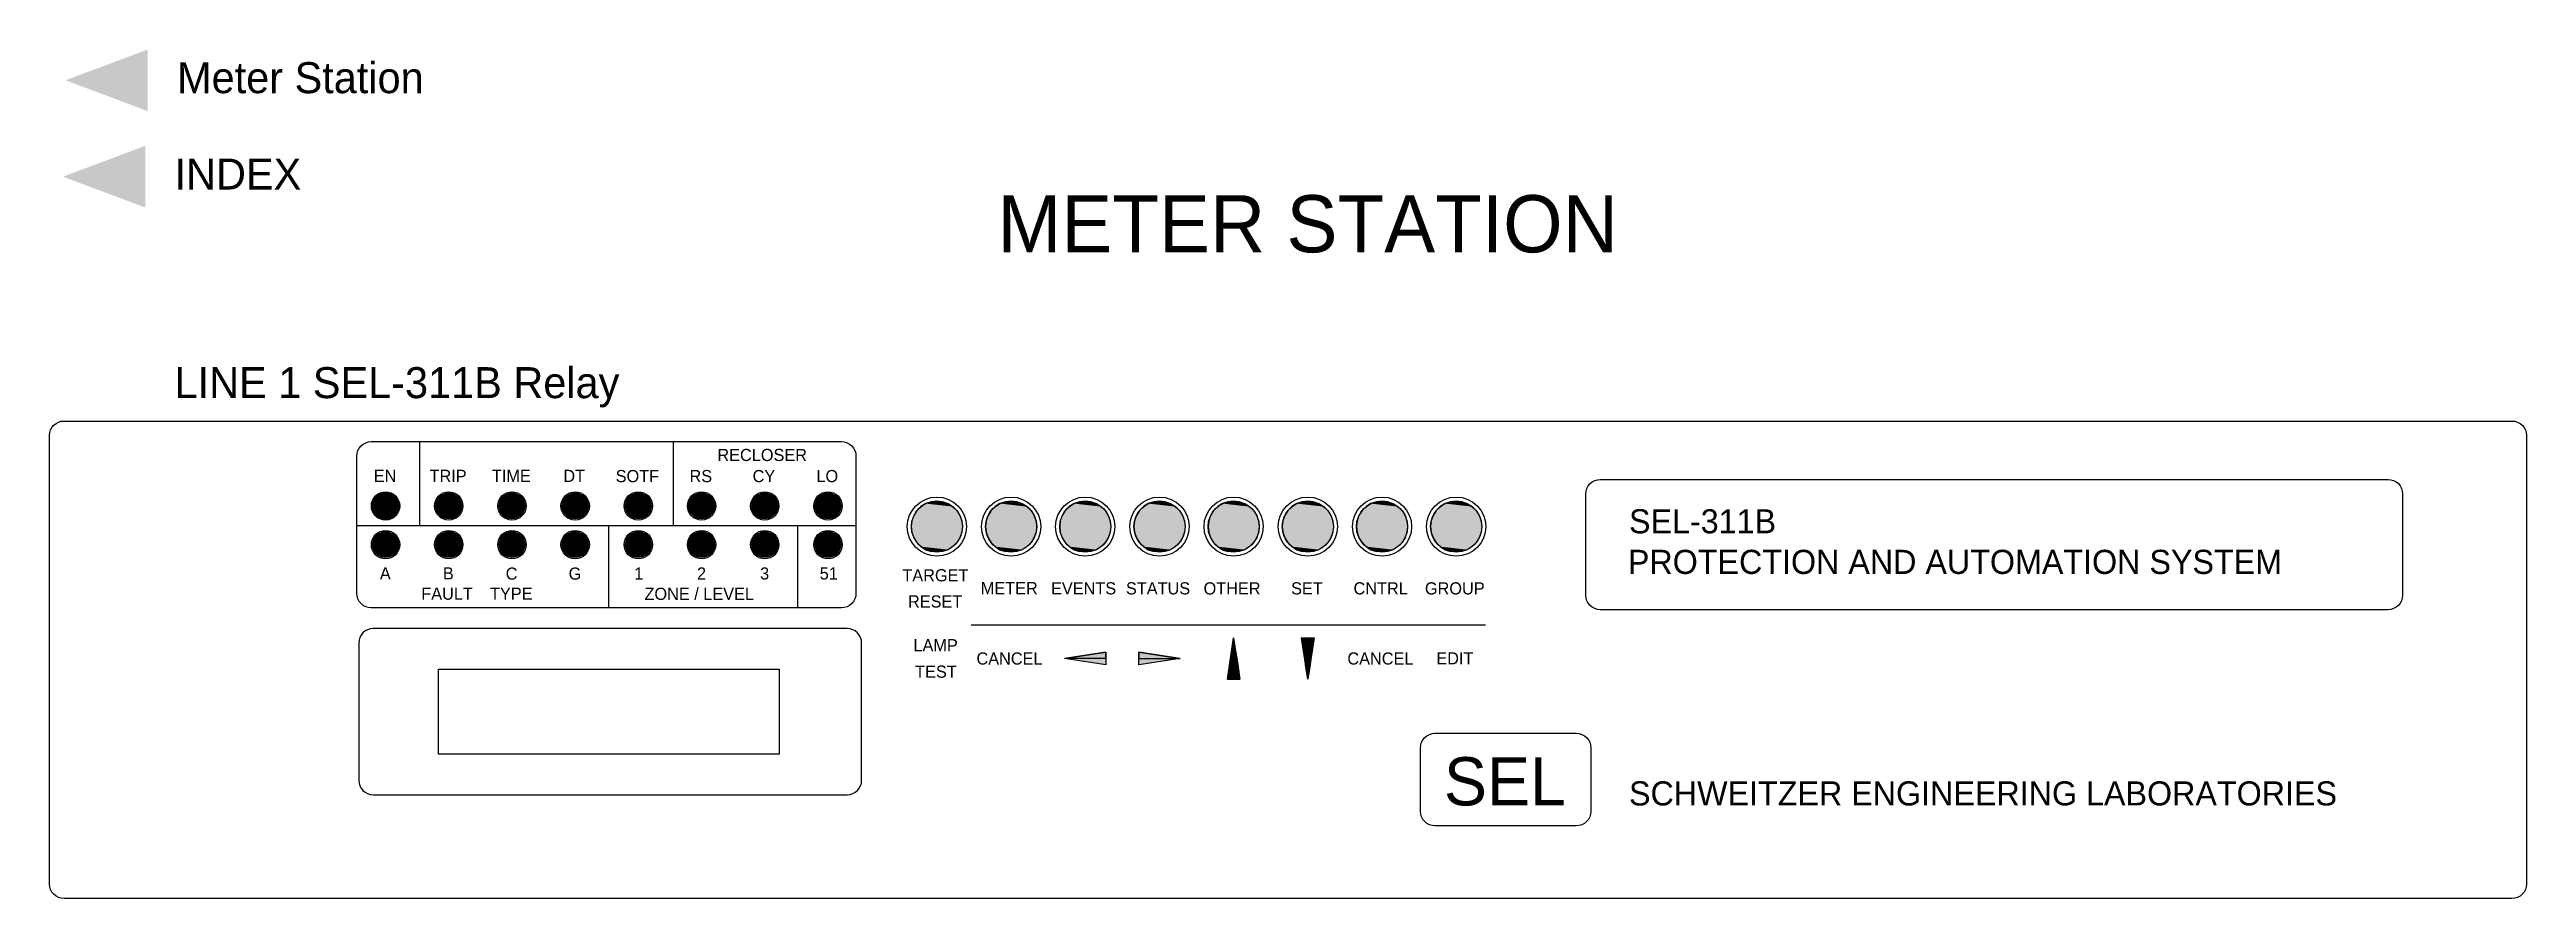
# Model space of a CAD drawing. Extents: x 7.4 to 58.8, y 26.1 to 43.7.
import ezdxf

# ---------------------------------------------------------------- set-up
doc = ezdxf.new("R2010")
doc.units = 0
doc.header["$MEASUREMENT"] = 0
doc.layers.get('0').update_dxf_attribs({"linetype": 'CONTINUOUS'})
doc.layers.add('STATE_1', color=3, linetype='CONTINUOUS')
doc.layers.add('STATE_2', color=1, linetype='CONTINUOUS')

# ---------------------------------------------------------------- blocks, each defined once
blk = doc.blocks.new('ARROW_HEAD_DISPLAY_REF')
at = {"color": 5}
blk.add_solid([(0.125, -0.09375), (-0.125, 0), (0.125, 0.09375)], dxfattribs=at)
at = {"flags": 9}
blk.add_attdef('DISPLAY', (-0.25, -0.25), '', height=0.075, dxfattribs=at)
blk = doc.blocks.new('*U49')
for s, p in [('SEL-311B', (40.187, 33.667)), ('PROTECTION AND AUTOMATION SYSTEM', (40.164, 32.825))]:
    blk.add_text(s, height=0.5).set_placement(p)
blk = doc.blocks.new('*U50')
blk.add_text('SCHWEITZER ENGINEERING LABORATORIES', height=0.5).set_placement((40.187, 28.024))
blk = doc.blocks.new('*U51')
blk.add_text('SEL', height=1).set_placement((36.351, 28.025))
blk = doc.blocks.new('*U52')
blk.add_text('EN', height=0.2524).set_placement((14.17, 34.732))
blk = doc.blocks.new('*U53')
blk.add_text('TRIP', height=0.2524).set_placement((15.326, 34.732))
blk = doc.blocks.new('*U54')
blk.add_text('TIME', height=0.2524).set_placement((16.618, 34.732))
blk = doc.blocks.new('*U55')
blk.add_text('DT', height=0.2524).set_placement((18.099, 34.732))
blk = doc.blocks.new('*U56')
blk.add_text('SOTF', height=0.2524).set_placement((19.184, 34.728))
blk = doc.blocks.new('*U57')
blk.add_text('RS', height=0.2524).set_placement((20.714, 34.728))
blk = doc.blocks.new('*U58')
blk.add_text('CY', height=0.2524).set_placement((22.022, 34.728))
blk = doc.blocks.new('*U59')
blk.add_text('LO', height=0.2524).set_placement((23.344, 34.728))
blk = doc.blocks.new('*U60')
blk.add_text('A', height=0.252).set_placement((14.297, 32.71))
blk = doc.blocks.new('*U61')
blk.add_text('B', height=0.252).set_placement((15.603, 32.71))
blk = doc.blocks.new('*U62')
blk.add_text('C', height=0.252).set_placement((16.905, 32.706))
blk = doc.blocks.new('*U63')
blk.add_text('G', height=0.252).set_placement((18.209, 32.706))
blk = doc.blocks.new('*U64')
blk.add_text('1', height=0.252).set_placement((19.569, 32.709))
blk = doc.blocks.new('*U65')
blk.add_text('2', height=0.252).set_placement((20.87, 32.709))
blk = doc.blocks.new('*U66')
blk.add_text('3', height=0.252).set_placement((22.177, 32.709))
blk = doc.blocks.new('*U67')
blk.add_text('51', height=0.2524).set_placement((23.413, 32.709))
blk = doc.blocks.new('*U68')
blk.add_text('FAULT', height=0.2524).set_placement((15.155, 32.29))
blk = doc.blocks.new('*U69')
blk.add_text('TYPE', height=0.2524).set_placement((16.579, 32.29))
blk = doc.blocks.new('*U70')
blk.add_text('ZONE / LEVEL', height=0.25243).set_placement((19.781, 32.286))
blk = doc.blocks.new('*U71')
blk.add_text('RECLOSER', height=0.2524).set_placement((21.292, 35.166))
blk = doc.blocks.new('*U72')
blk.add_text('TARGET', height=0.2524).set_placement((25.126, 32.671))
blk = doc.blocks.new('*U73')
blk.add_text('RESET', height=0.2524).set_placement((25.243, 32.128))
blk = doc.blocks.new('*U74')
blk.add_text('METER', height=0.2524).set_placement((26.751, 32.404))
blk = doc.blocks.new('*U75')
blk.add_text('LAMP', height=0.2524).set_placement((25.356, 31.221))
blk = doc.blocks.new('*U76')
blk.add_text('TEST', height=0.2524).set_placement((25.39, 30.673))
blk = doc.blocks.new('*U77')
blk.add_text('CANCEL', height=0.2524).set_placement((26.662, 30.945))
blk = doc.blocks.new('*U78')
blk.add_text('EVENTS', height=0.2524).set_placement((28.207, 32.4))
blk = doc.blocks.new('*U79')
blk.add_text('STATUS', height=0.2524).set_placement((29.76, 32.4))
blk = doc.blocks.new('*U80')
blk.add_text('OTHER', height=0.2524).set_placement((31.369, 32.399))
blk = doc.blocks.new('*U81')
blk.add_text('SET', height=0.2524).set_placement((33.183, 32.4))
blk = doc.blocks.new('*U82')
blk.add_text('CNTRL', height=0.2524).set_placement((34.477, 32.4))
blk = doc.blocks.new('*U83')
blk.add_text('CANCEL', height=0.2524).set_placement((34.35, 30.945))
blk = doc.blocks.new('*U84')
blk.add_text('GROUP', height=0.2524).set_placement((35.957, 32.399))
blk = doc.blocks.new('*U85')
blk.add_text('EDIT', height=0.2524).set_placement((36.193, 30.949))
blk = doc.blocks.new('*U86')
at = {"color": 7, "linetype": 'Continuous'}
for p, q in [((31.992, 31.499), (31.947, 31.202)), ((32.038, 31.202), (31.992, 31.499)), ((33.399, 31.499), (33.66, 31.499)), ((33.399, 31.499), (33.445, 31.202)), ((33.66, 31.499), (33.615, 31.202)), ((29.345, 31.202), (28.489, 31.071)), ((29.345, 30.941), (28.489, 31.071)), ((29.345, 31.071), (29.345, 31.202)), ((29.345, 31.071), (29.345, 30.941)), ((30.026, 31.202), (30.026, 31.071)), ((30.883, 31.071), (30.026, 31.202)), ((30.883, 31.071), (30.026, 30.941)), ((30.026, 30.941), (30.026, 31.071)), ((31.907, 30.941), (31.862, 30.643)), ((31.927, 31.071), (31.907, 30.941)), ((31.947, 31.202), (31.927, 31.071)), ((32.038, 31.202), (32.058, 31.071)), ((32.058, 31.071), (32.077, 30.941)), ((32.077, 30.941), (32.123, 30.643)), ((33.445, 31.202), (33.465, 31.071)), ((33.465, 31.071), (33.485, 30.941)), ((33.53, 30.643), (33.485, 30.941)), ((33.575, 30.941), (33.53, 30.643)), ((33.595, 31.071), (33.575, 30.941)), ((33.615, 31.202), (33.595, 31.071)), ((31.862, 30.643), (32.123, 30.643))]:
    blk.add_line(p, q, dxfattribs=at)
for points in [[(31.992, 31.499), (31.947, 31.202), (32.038, 31.202)], [(33.399, 31.499), (33.399, 31.499), (33.66, 31.499)], [(33.399, 31.499), (33.445, 31.202), (33.615, 31.202)], [(29.345, 31.202), (28.489, 31.071), (29.345, 31.071)], [(30.026, 31.202), (30.026, 31.071), (30.883, 31.071)], [(31.907, 30.941), (31.862, 30.643), (32.123, 30.643)], [(31.927, 31.071), (31.907, 30.941), (32.077, 30.941)], [(31.947, 31.202), (31.927, 31.071), (32.058, 31.071)], [(33.445, 31.202), (33.465, 31.071), (33.595, 31.071)], [(33.465, 31.071), (33.485, 30.941), (33.575, 30.941)], [(31.862, 30.643), (31.862, 30.643), (32.123, 30.643)]]:
    blk.add_solid(points, dxfattribs=at)
at = {"color": 7, "linetype": 'Continuous', "extrusion": (0, 0, -1)}
for points in [[(-33.399, 31.499), (-33.66, 31.499), (-33.615, 31.202)], [(-28.489, 31.071), (-29.345, 31.071), (-29.345, 30.941)], [(-30.026, 31.071), (-30.883, 31.071), (-30.026, 30.941)], [(-31.907, 30.941), (-32.077, 30.941), (-32.123, 30.643)], [(-31.927, 31.071), (-32.058, 31.071), (-32.077, 30.941)], [(-31.947, 31.202), (-32.038, 31.202), (-32.058, 31.071)], [(-33.445, 31.202), (-33.615, 31.202), (-33.595, 31.071)], [(-33.465, 31.071), (-33.595, 31.071), (-33.575, 30.941)], [(-33.485, 30.941), (-33.575, 30.941), (-33.53, 30.643)]]:
    blk.add_solid(points, dxfattribs=at)
blk = doc.blocks.new('*U87')
at = {"color": 7, "linetype": 'Continuous'}
for p, q in [((25.325, 33.924), (25.311, 33.806)), ((25.364, 34.036), (25.325, 33.924)), ((25.427, 34.137), (25.364, 34.036)), ((25.511, 34.221), (25.427, 34.137)), ((25.612, 34.284), (25.511, 34.221)), ((25.724, 34.323), (25.612, 34.284)), ((25.842, 34.337), (25.724, 34.323)), ((25.96, 34.323), (25.842, 34.337)), ((25.96, 34.323), (26.072, 34.284)), ((26.072, 34.284), (26.172, 34.221)), ((26.172, 34.221), (26.256, 34.137)), ((26.256, 34.137), (26.32, 34.036)), ((26.32, 34.036), (26.359, 33.924)), ((26.359, 33.924), (26.372, 33.806)), ((26.862, 33.924), (26.849, 33.806)), ((26.901, 34.036), (26.862, 33.924)), ((26.965, 34.137), (26.901, 34.036)), ((27.049, 34.221), (26.965, 34.137)), ((27.149, 34.284), (27.049, 34.221)), ((27.261, 34.323), (27.149, 34.284)), ((27.379, 34.337), (27.261, 34.323)), ((27.497, 34.323), (27.379, 34.337)), ((27.497, 34.323), (27.609, 34.284)), ((27.609, 34.284), (27.71, 34.221)), ((27.71, 34.221), (27.794, 34.137)), ((27.794, 34.137), (27.857, 34.036)), ((27.857, 34.036), (27.896, 33.924)), ((27.896, 33.924), (27.91, 33.806)), ((28.4, 33.924), (28.387, 33.806)), ((28.439, 34.036), (28.4, 33.924)), ((28.502, 34.137), (28.439, 34.036)), ((28.586, 34.221), (28.502, 34.137)), ((28.687, 34.284), (28.586, 34.221)), ((28.799, 34.323), (28.687, 34.284)), ((28.917, 34.337), (28.799, 34.323)), ((29.035, 34.323), (28.917, 34.337)), ((29.035, 34.323), (29.147, 34.284)), ((29.147, 34.284), (29.248, 34.221)), ((29.248, 34.221), (29.332, 34.137)), ((29.332, 34.137), (29.395, 34.036)), ((29.395, 34.036), (29.434, 33.924)), ((29.434, 33.924), (29.447, 33.806)), ((29.938, 33.924), (29.924, 33.806)), ((29.977, 34.036), (29.938, 33.924)), ((30.04, 34.137), (29.977, 34.036)), ((30.124, 34.221), (30.04, 34.137)), ((30.224, 34.284), (30.124, 34.221)), ((30.337, 34.323), (30.224, 34.284)), ((30.455, 34.337), (30.337, 34.323)), ((30.573, 34.323), (30.455, 34.337)), ((30.573, 34.323), (30.685, 34.284)), ((30.685, 34.284), (30.785, 34.221)), ((30.785, 34.221), (30.869, 34.137)), ((30.869, 34.137), (30.932, 34.036)), ((30.932, 34.036), (30.972, 33.924)), ((30.972, 33.924), (30.985, 33.806)), ((31.475, 33.924), (31.462, 33.806)), ((31.514, 34.036), (31.475, 33.924)), ((31.578, 34.137), (31.514, 34.036)), ((31.662, 34.221), (31.578, 34.137)), ((31.762, 34.284), (31.662, 34.221)), ((31.874, 34.323), (31.762, 34.284)), ((31.992, 34.337), (31.874, 34.323)), ((32.11, 34.323), (31.992, 34.337)), ((32.11, 34.323), (32.222, 34.284)), ((32.222, 34.284), (32.323, 34.221)), ((32.323, 34.221), (32.407, 34.137)), ((32.407, 34.137), (32.47, 34.036)), ((32.47, 34.036), (32.509, 33.924)), ((32.509, 33.924), (32.523, 33.806)), ((33.013, 33.924), (32.999, 33.806)), ((33.052, 34.036), (33.013, 33.924)), ((33.115, 34.137), (33.052, 34.036)), ((33.199, 34.221), (33.115, 34.137)), ((33.3, 34.284), (33.199, 34.221)), ((33.412, 34.323), (33.3, 34.284)), ((33.53, 34.337), (33.412, 34.323)), ((33.648, 34.323), (33.53, 34.337)), ((33.648, 34.323), (33.76, 34.284)), ((33.76, 34.284), (33.861, 34.221)), ((33.861, 34.221), (33.945, 34.137)), ((33.945, 34.137), (34.008, 34.036)), ((34.008, 34.036), (34.047, 33.924)), ((34.047, 33.924), (34.06, 33.806)), ((34.55, 33.924), (34.537, 33.806)), ((34.59, 34.036), (34.55, 33.924)), ((34.653, 34.137), (34.59, 34.036)), ((34.737, 34.221), (34.653, 34.137)), ((34.837, 34.284), (34.737, 34.221)), ((34.95, 34.323), (34.837, 34.284)), ((35.068, 34.337), (34.95, 34.323)), ((35.186, 34.323), (35.068, 34.337)), ((35.186, 34.323), (35.298, 34.284)), ((35.298, 34.284), (35.398, 34.221)), ((35.398, 34.221), (35.482, 34.137)), ((35.482, 34.137), (35.545, 34.036)), ((35.545, 34.036), (35.585, 33.924)), ((35.585, 33.924), (35.598, 33.806)), ((36.088, 33.924), (36.075, 33.806)), ((36.127, 34.036), (36.088, 33.924)), ((36.19, 34.137), (36.127, 34.036)), ((36.274, 34.221), (36.19, 34.137)), ((36.375, 34.284), (36.274, 34.221)), ((36.487, 34.323), (36.375, 34.284)), ((36.605, 34.337), (36.487, 34.323)), ((36.723, 34.323), (36.605, 34.337)), ((36.723, 34.323), (36.835, 34.284)), ((36.835, 34.284), (36.936, 34.221)), ((36.936, 34.221), (37.02, 34.137)), ((37.02, 34.137), (37.083, 34.036)), ((37.083, 34.036), (37.122, 33.924)), ((37.122, 33.924), (37.136, 33.806)), ((25.311, 33.806), (25.325, 33.688)), ((25.325, 33.688), (25.364, 33.576)), ((25.364, 33.576), (25.427, 33.475)), ((25.427, 33.475), (25.511, 33.391)), ((25.511, 33.391), (25.612, 33.328)), ((26.172, 33.391), (26.072, 33.328)), ((26.256, 33.475), (26.172, 33.391)), ((26.32, 33.576), (26.256, 33.475)), ((26.359, 33.688), (26.32, 33.576)), ((26.372, 33.806), (26.359, 33.688)), ((26.849, 33.806), (26.862, 33.688)), ((26.862, 33.688), (26.901, 33.576)), ((26.901, 33.576), (26.965, 33.475)), ((26.965, 33.475), (27.049, 33.391)), ((27.049, 33.391), (27.149, 33.328)), ((27.71, 33.391), (27.609, 33.328)), ((27.794, 33.475), (27.71, 33.391)), ((27.857, 33.576), (27.794, 33.475)), ((27.896, 33.688), (27.857, 33.576)), ((27.91, 33.806), (27.896, 33.688)), ((28.387, 33.806), (28.4, 33.688)), ((28.4, 33.688), (28.439, 33.576)), ((28.439, 33.576), (28.502, 33.475)), ((28.502, 33.475), (28.586, 33.391)), ((28.586, 33.391), (28.687, 33.328)), ((29.248, 33.391), (29.147, 33.328)), ((29.332, 33.475), (29.248, 33.391)), ((29.395, 33.576), (29.332, 33.475)), ((29.434, 33.688), (29.395, 33.576)), ((29.447, 33.806), (29.434, 33.688)), ((29.924, 33.806), (29.938, 33.688)), ((29.938, 33.688), (29.977, 33.576)), ((29.977, 33.576), (30.04, 33.475)), ((30.04, 33.475), (30.124, 33.391)), ((30.124, 33.391), (30.224, 33.328)), ((30.785, 33.391), (30.685, 33.328)), ((30.869, 33.475), (30.785, 33.391)), ((30.932, 33.576), (30.869, 33.475)), ((30.972, 33.688), (30.932, 33.576)), ((30.985, 33.806), (30.972, 33.688)), ((31.462, 33.806), (31.475, 33.688)), ((31.475, 33.688), (31.514, 33.576)), ((31.514, 33.576), (31.578, 33.475)), ((31.578, 33.475), (31.662, 33.391)), ((31.662, 33.391), (31.762, 33.328)), ((32.323, 33.391), (32.222, 33.328)), ((32.407, 33.475), (32.323, 33.391)), ((32.47, 33.576), (32.407, 33.475)), ((32.509, 33.688), (32.47, 33.576)), ((32.523, 33.806), (32.509, 33.688)), ((32.999, 33.806), (33.013, 33.688)), ((33.013, 33.688), (33.052, 33.576)), ((33.052, 33.576), (33.115, 33.475)), ((33.115, 33.475), (33.199, 33.391)), ((33.199, 33.391), (33.3, 33.328)), ((33.861, 33.391), (33.76, 33.328)), ((33.945, 33.475), (33.861, 33.391)), ((34.008, 33.576), (33.945, 33.475)), ((34.047, 33.688), (34.008, 33.576)), ((34.06, 33.806), (34.047, 33.688)), ((34.537, 33.806), (34.55, 33.688)), ((34.55, 33.688), (34.59, 33.576)), ((34.59, 33.576), (34.653, 33.475)), ((34.653, 33.475), (34.737, 33.391)), ((34.737, 33.391), (34.837, 33.328)), ((35.398, 33.391), (35.298, 33.328)), ((35.482, 33.475), (35.398, 33.391)), ((35.545, 33.576), (35.482, 33.475)), ((35.585, 33.688), (35.545, 33.576)), ((35.598, 33.806), (35.585, 33.688)), ((36.075, 33.806), (36.088, 33.688)), ((36.088, 33.688), (36.127, 33.576)), ((36.127, 33.576), (36.19, 33.475)), ((36.19, 33.475), (36.274, 33.391)), ((36.274, 33.391), (36.375, 33.328)), ((36.936, 33.391), (36.835, 33.328)), ((37.02, 33.475), (36.936, 33.391)), ((37.083, 33.576), (37.02, 33.475)), ((37.122, 33.688), (37.083, 33.576)), ((37.136, 33.806), (37.122, 33.688)), ((25.612, 33.328), (25.724, 33.289)), ((25.842, 33.276), (25.724, 33.289)), ((25.96, 33.289), (25.842, 33.276)), ((26.072, 33.328), (25.96, 33.289)), ((27.149, 33.328), (27.261, 33.289)), ((27.379, 33.276), (27.261, 33.289)), ((27.497, 33.289), (27.379, 33.276)), ((27.609, 33.328), (27.497, 33.289)), ((28.687, 33.328), (28.799, 33.289)), ((28.917, 33.276), (28.799, 33.289)), ((29.035, 33.289), (28.917, 33.276)), ((29.147, 33.328), (29.035, 33.289)), ((30.224, 33.328), (30.337, 33.289)), ((30.455, 33.276), (30.337, 33.289)), ((30.573, 33.289), (30.455, 33.276)), ((30.685, 33.328), (30.573, 33.289)), ((31.762, 33.328), (31.874, 33.289)), ((31.992, 33.276), (31.874, 33.289)), ((32.11, 33.289), (31.992, 33.276)), ((32.222, 33.328), (32.11, 33.289)), ((33.3, 33.328), (33.412, 33.289)), ((33.53, 33.276), (33.412, 33.289)), ((33.648, 33.289), (33.53, 33.276)), ((33.76, 33.328), (33.648, 33.289)), ((34.837, 33.328), (34.95, 33.289)), ((35.068, 33.276), (34.95, 33.289)), ((35.186, 33.289), (35.068, 33.276)), ((35.298, 33.328), (35.186, 33.289)), ((36.375, 33.328), (36.487, 33.289)), ((36.605, 33.276), (36.487, 33.289)), ((36.723, 33.289), (36.605, 33.276)), ((36.835, 33.328), (36.723, 33.289))]:
    blk.add_line(p, q, dxfattribs=at)
for points in [[(25.325, 33.924), (25.311, 33.806), (26.372, 33.806)], [(25.364, 34.036), (25.325, 33.924), (26.359, 33.924)], [(25.427, 34.137), (25.364, 34.036), (26.32, 34.036)], [(25.511, 34.221), (25.427, 34.137), (26.256, 34.137)], [(25.612, 34.284), (25.511, 34.221), (26.172, 34.221)], [(25.724, 34.323), (25.612, 34.284), (26.072, 34.284)], [(25.842, 34.337), (25.724, 34.323), (25.96, 34.323)], [(26.862, 33.924), (26.849, 33.806), (27.91, 33.806)], [(26.901, 34.036), (26.862, 33.924), (27.896, 33.924)], [(26.965, 34.137), (26.901, 34.036), (27.857, 34.036)], [(27.049, 34.221), (26.965, 34.137), (27.794, 34.137)], [(27.149, 34.284), (27.049, 34.221), (27.71, 34.221)], [(27.261, 34.323), (27.149, 34.284), (27.609, 34.284)], [(27.379, 34.337), (27.261, 34.323), (27.497, 34.323)], [(28.4, 33.924), (28.387, 33.806), (29.447, 33.806)], [(28.439, 34.036), (28.4, 33.924), (29.434, 33.924)], [(28.502, 34.137), (28.439, 34.036), (29.395, 34.036)], [(28.586, 34.221), (28.502, 34.137), (29.332, 34.137)], [(28.687, 34.284), (28.586, 34.221), (29.248, 34.221)], [(28.799, 34.323), (28.687, 34.284), (29.147, 34.284)], [(28.917, 34.337), (28.799, 34.323), (29.035, 34.323)], [(29.938, 33.924), (29.924, 33.806), (30.985, 33.806)], [(29.977, 34.036), (29.938, 33.924), (30.972, 33.924)], [(30.04, 34.137), (29.977, 34.036), (30.932, 34.036)], [(30.124, 34.221), (30.04, 34.137), (30.869, 34.137)], [(30.224, 34.284), (30.124, 34.221), (30.785, 34.221)], [(30.337, 34.323), (30.224, 34.284), (30.685, 34.284)], [(30.455, 34.337), (30.337, 34.323), (30.573, 34.323)], [(31.475, 33.924), (31.462, 33.806), (32.523, 33.806)], [(31.514, 34.036), (31.475, 33.924), (32.509, 33.924)], [(31.578, 34.137), (31.514, 34.036), (32.47, 34.036)], [(31.662, 34.221), (31.578, 34.137), (32.407, 34.137)], [(31.762, 34.284), (31.662, 34.221), (32.323, 34.221)], [(31.874, 34.323), (31.762, 34.284), (32.222, 34.284)], [(31.992, 34.337), (31.874, 34.323), (32.11, 34.323)], [(33.013, 33.924), (32.999, 33.806), (34.06, 33.806)], [(33.052, 34.036), (33.013, 33.924), (34.047, 33.924)], [(33.115, 34.137), (33.052, 34.036), (34.008, 34.036)], [(33.199, 34.221), (33.115, 34.137), (33.945, 34.137)], [(33.3, 34.284), (33.199, 34.221), (33.861, 34.221)], [(33.412, 34.323), (33.3, 34.284), (33.76, 34.284)], [(33.53, 34.337), (33.412, 34.323), (33.648, 34.323)], [(34.55, 33.924), (34.537, 33.806), (35.598, 33.806)], [(34.59, 34.036), (34.55, 33.924), (35.585, 33.924)], [(34.653, 34.137), (34.59, 34.036), (35.545, 34.036)], [(34.737, 34.221), (34.653, 34.137), (35.482, 34.137)], [(34.837, 34.284), (34.737, 34.221), (35.398, 34.221)], [(34.95, 34.323), (34.837, 34.284), (35.298, 34.284)], [(35.068, 34.337), (34.95, 34.323), (35.186, 34.323)], [(36.088, 33.924), (36.075, 33.806), (37.136, 33.806)], [(36.127, 34.036), (36.088, 33.924), (37.122, 33.924)], [(36.19, 34.137), (36.127, 34.036), (37.083, 34.036)], [(36.274, 34.221), (36.19, 34.137), (37.02, 34.137)], [(36.375, 34.284), (36.274, 34.221), (36.936, 34.221)], [(36.487, 34.323), (36.375, 34.284), (36.835, 34.284)], [(36.605, 34.337), (36.487, 34.323), (36.723, 34.323)], [(25.311, 33.806), (25.325, 33.688), (26.359, 33.688)], [(25.325, 33.688), (25.364, 33.576), (26.32, 33.576)], [(25.364, 33.576), (25.427, 33.475), (26.256, 33.475)], [(25.427, 33.475), (25.511, 33.391), (26.172, 33.391)], [(25.511, 33.391), (25.612, 33.328), (26.072, 33.328)], [(26.849, 33.806), (26.862, 33.688), (27.896, 33.688)], [(26.862, 33.688), (26.901, 33.576), (27.857, 33.576)], [(26.901, 33.576), (26.965, 33.475), (27.794, 33.475)], [(26.965, 33.475), (27.049, 33.391), (27.71, 33.391)], [(27.049, 33.391), (27.149, 33.328), (27.609, 33.328)], [(28.387, 33.806), (28.4, 33.688), (29.434, 33.688)], [(28.4, 33.688), (28.439, 33.576), (29.395, 33.576)], [(28.439, 33.576), (28.502, 33.475), (29.332, 33.475)], [(28.502, 33.475), (28.586, 33.391), (29.248, 33.391)], [(28.586, 33.391), (28.687, 33.328), (29.147, 33.328)], [(29.924, 33.806), (29.938, 33.688), (30.972, 33.688)], [(29.938, 33.688), (29.977, 33.576), (30.932, 33.576)], [(29.977, 33.576), (30.04, 33.475), (30.869, 33.475)], [(30.04, 33.475), (30.124, 33.391), (30.785, 33.391)], [(30.124, 33.391), (30.224, 33.328), (30.685, 33.328)], [(31.462, 33.806), (31.475, 33.688), (32.509, 33.688)], [(31.475, 33.688), (31.514, 33.576), (32.47, 33.576)], [(31.514, 33.576), (31.578, 33.475), (32.407, 33.475)], [(31.578, 33.475), (31.662, 33.391), (32.323, 33.391)], [(31.662, 33.391), (31.762, 33.328), (32.222, 33.328)], [(32.999, 33.806), (33.013, 33.688), (34.047, 33.688)], [(33.013, 33.688), (33.052, 33.576), (34.008, 33.576)], [(33.052, 33.576), (33.115, 33.475), (33.945, 33.475)], [(33.115, 33.475), (33.199, 33.391), (33.861, 33.391)], [(33.199, 33.391), (33.3, 33.328), (33.76, 33.328)], [(34.537, 33.806), (34.55, 33.688), (35.585, 33.688)], [(34.55, 33.688), (34.59, 33.576), (35.545, 33.576)], [(34.59, 33.576), (34.653, 33.475), (35.482, 33.475)], [(34.653, 33.475), (34.737, 33.391), (35.398, 33.391)], [(34.737, 33.391), (34.837, 33.328), (35.298, 33.328)], [(36.075, 33.806), (36.088, 33.688), (37.122, 33.688)], [(36.088, 33.688), (36.127, 33.576), (37.083, 33.576)], [(36.127, 33.576), (36.19, 33.475), (37.02, 33.475)], [(36.19, 33.475), (36.274, 33.391), (36.936, 33.391)], [(36.274, 33.391), (36.375, 33.328), (36.835, 33.328)], [(25.612, 33.328), (25.724, 33.289), (25.96, 33.289)], [(27.149, 33.328), (27.261, 33.289), (27.497, 33.289)], [(28.687, 33.328), (28.799, 33.289), (29.035, 33.289)], [(30.224, 33.328), (30.337, 33.289), (30.573, 33.289)], [(31.762, 33.328), (31.874, 33.289), (32.11, 33.289)], [(33.3, 33.328), (33.412, 33.289), (33.648, 33.289)], [(34.837, 33.328), (34.95, 33.289), (35.186, 33.289)], [(36.375, 33.328), (36.487, 33.289), (36.723, 33.289)]]:
    blk.add_solid(points, dxfattribs=at)
at = {"color": 7, "linetype": 'Continuous', "extrusion": (0, 0, -1)}
for points in [[(-25.325, 33.924), (-26.359, 33.924), (-26.372, 33.806)], [(-25.364, 34.036), (-26.32, 34.036), (-26.359, 33.924)], [(-25.427, 34.137), (-26.256, 34.137), (-26.32, 34.036)], [(-25.511, 34.221), (-26.172, 34.221), (-26.256, 34.137)], [(-25.612, 34.284), (-26.072, 34.284), (-26.172, 34.221)], [(-25.724, 34.323), (-25.96, 34.323), (-26.072, 34.284)], [(-26.862, 33.924), (-27.896, 33.924), (-27.91, 33.806)], [(-26.901, 34.036), (-27.857, 34.036), (-27.896, 33.924)], [(-26.965, 34.137), (-27.794, 34.137), (-27.857, 34.036)], [(-27.049, 34.221), (-27.71, 34.221), (-27.794, 34.137)], [(-27.149, 34.284), (-27.609, 34.284), (-27.71, 34.221)], [(-27.261, 34.323), (-27.497, 34.323), (-27.609, 34.284)], [(-28.4, 33.924), (-29.434, 33.924), (-29.447, 33.806)], [(-28.439, 34.036), (-29.395, 34.036), (-29.434, 33.924)], [(-28.502, 34.137), (-29.332, 34.137), (-29.395, 34.036)], [(-28.586, 34.221), (-29.248, 34.221), (-29.332, 34.137)], [(-28.687, 34.284), (-29.147, 34.284), (-29.248, 34.221)], [(-28.799, 34.323), (-29.035, 34.323), (-29.147, 34.284)], [(-29.938, 33.924), (-30.972, 33.924), (-30.985, 33.806)], [(-29.977, 34.036), (-30.932, 34.036), (-30.972, 33.924)], [(-30.04, 34.137), (-30.869, 34.137), (-30.932, 34.036)], [(-30.124, 34.221), (-30.785, 34.221), (-30.869, 34.137)], [(-30.224, 34.284), (-30.685, 34.284), (-30.785, 34.221)], [(-30.337, 34.323), (-30.573, 34.323), (-30.685, 34.284)], [(-31.475, 33.924), (-32.509, 33.924), (-32.523, 33.806)], [(-31.514, 34.036), (-32.47, 34.036), (-32.509, 33.924)], [(-31.578, 34.137), (-32.407, 34.137), (-32.47, 34.036)], [(-31.662, 34.221), (-32.323, 34.221), (-32.407, 34.137)], [(-31.762, 34.284), (-32.222, 34.284), (-32.323, 34.221)], [(-31.874, 34.323), (-32.11, 34.323), (-32.222, 34.284)], [(-33.013, 33.924), (-34.047, 33.924), (-34.06, 33.806)], [(-33.052, 34.036), (-34.008, 34.036), (-34.047, 33.924)], [(-33.115, 34.137), (-33.945, 34.137), (-34.008, 34.036)], [(-33.199, 34.221), (-33.861, 34.221), (-33.945, 34.137)], [(-33.3, 34.284), (-33.76, 34.284), (-33.861, 34.221)], [(-33.412, 34.323), (-33.648, 34.323), (-33.76, 34.284)], [(-34.55, 33.924), (-35.585, 33.924), (-35.598, 33.806)], [(-34.59, 34.036), (-35.545, 34.036), (-35.585, 33.924)], [(-34.653, 34.137), (-35.482, 34.137), (-35.545, 34.036)], [(-34.737, 34.221), (-35.398, 34.221), (-35.482, 34.137)], [(-34.837, 34.284), (-35.298, 34.284), (-35.398, 34.221)], [(-34.95, 34.323), (-35.186, 34.323), (-35.298, 34.284)], [(-36.088, 33.924), (-37.122, 33.924), (-37.136, 33.806)], [(-36.127, 34.036), (-37.083, 34.036), (-37.122, 33.924)], [(-36.19, 34.137), (-37.02, 34.137), (-37.083, 34.036)], [(-36.274, 34.221), (-36.936, 34.221), (-37.02, 34.137)], [(-36.375, 34.284), (-36.835, 34.284), (-36.936, 34.221)], [(-36.487, 34.323), (-36.723, 34.323), (-36.835, 34.284)], [(-25.311, 33.806), (-26.372, 33.806), (-26.359, 33.688)], [(-25.325, 33.688), (-26.359, 33.688), (-26.32, 33.576)], [(-25.364, 33.576), (-26.32, 33.576), (-26.256, 33.475)], [(-25.427, 33.475), (-26.256, 33.475), (-26.172, 33.391)], [(-25.511, 33.391), (-26.172, 33.391), (-26.072, 33.328)], [(-26.849, 33.806), (-27.91, 33.806), (-27.896, 33.688)], [(-26.862, 33.688), (-27.896, 33.688), (-27.857, 33.576)], [(-26.901, 33.576), (-27.857, 33.576), (-27.794, 33.475)], [(-26.965, 33.475), (-27.794, 33.475), (-27.71, 33.391)], [(-27.049, 33.391), (-27.71, 33.391), (-27.609, 33.328)], [(-28.387, 33.806), (-29.447, 33.806), (-29.434, 33.688)], [(-28.4, 33.688), (-29.434, 33.688), (-29.395, 33.576)], [(-28.439, 33.576), (-29.395, 33.576), (-29.332, 33.475)], [(-28.502, 33.475), (-29.332, 33.475), (-29.248, 33.391)], [(-28.586, 33.391), (-29.248, 33.391), (-29.147, 33.328)], [(-29.924, 33.806), (-30.985, 33.806), (-30.972, 33.688)], [(-29.938, 33.688), (-30.972, 33.688), (-30.932, 33.576)], [(-29.977, 33.576), (-30.932, 33.576), (-30.869, 33.475)], [(-30.04, 33.475), (-30.869, 33.475), (-30.785, 33.391)], [(-30.124, 33.391), (-30.785, 33.391), (-30.685, 33.328)], [(-31.462, 33.806), (-32.523, 33.806), (-32.509, 33.688)], [(-31.475, 33.688), (-32.509, 33.688), (-32.47, 33.576)], [(-31.514, 33.576), (-32.47, 33.576), (-32.407, 33.475)], [(-31.578, 33.475), (-32.407, 33.475), (-32.323, 33.391)], [(-31.662, 33.391), (-32.323, 33.391), (-32.222, 33.328)], [(-32.999, 33.806), (-34.06, 33.806), (-34.047, 33.688)], [(-33.013, 33.688), (-34.047, 33.688), (-34.008, 33.576)], [(-33.052, 33.576), (-34.008, 33.576), (-33.945, 33.475)], [(-33.115, 33.475), (-33.945, 33.475), (-33.861, 33.391)], [(-33.199, 33.391), (-33.861, 33.391), (-33.76, 33.328)], [(-34.537, 33.806), (-35.598, 33.806), (-35.585, 33.688)], [(-34.55, 33.688), (-35.585, 33.688), (-35.545, 33.576)], [(-34.59, 33.576), (-35.545, 33.576), (-35.482, 33.475)], [(-34.653, 33.475), (-35.482, 33.475), (-35.398, 33.391)], [(-34.737, 33.391), (-35.398, 33.391), (-35.298, 33.328)], [(-36.075, 33.806), (-37.136, 33.806), (-37.122, 33.688)], [(-36.088, 33.688), (-37.122, 33.688), (-37.083, 33.576)], [(-36.127, 33.576), (-37.083, 33.576), (-37.02, 33.475)], [(-36.19, 33.475), (-37.02, 33.475), (-36.936, 33.391)], [(-36.274, 33.391), (-36.936, 33.391), (-36.835, 33.328)], [(-25.612, 33.328), (-26.072, 33.328), (-25.96, 33.289)], [(-25.724, 33.289), (-25.96, 33.289), (-25.842, 33.276)], [(-27.149, 33.328), (-27.609, 33.328), (-27.497, 33.289)], [(-27.261, 33.289), (-27.497, 33.289), (-27.379, 33.276)], [(-28.687, 33.328), (-29.147, 33.328), (-29.035, 33.289)], [(-28.799, 33.289), (-29.035, 33.289), (-28.917, 33.276)], [(-30.224, 33.328), (-30.685, 33.328), (-30.573, 33.289)], [(-30.337, 33.289), (-30.573, 33.289), (-30.455, 33.276)], [(-31.762, 33.328), (-32.222, 33.328), (-32.11, 33.289)], [(-31.874, 33.289), (-32.11, 33.289), (-31.992, 33.276)], [(-33.3, 33.328), (-33.76, 33.328), (-33.648, 33.289)], [(-33.412, 33.289), (-33.648, 33.289), (-33.53, 33.276)], [(-34.837, 33.328), (-35.298, 33.328), (-35.186, 33.289)], [(-34.95, 33.289), (-35.186, 33.289), (-35.068, 33.276)], [(-36.375, 33.328), (-36.835, 33.328), (-36.723, 33.289)], [(-36.487, 33.289), (-36.723, 33.289), (-36.605, 33.276)]]:
    blk.add_solid(points, dxfattribs=at)
blk = doc.blocks.new('*U6')
at = {"layer": 'STATE_2', "color": 3, "linetype": 'Continuous'}
for p, q in [((0.014, 0.28), (0.001, 0.203)), ((0.001, 0.203), (0.014, 0.125)), ((0.049, 0.349), (0.014, 0.28)), ((0.014, 0.125), (0.049, 0.056)), ((0.105, 0.405), (0.049, 0.349)), ((0.049, 0.056), (0.105, 0)), ((0.174, 0.44), (0.105, 0.405)), ((0.105, 0), (0.174, -0.035)), ((0.251, 0.453), (0.174, 0.44)), ((0.329, 0.44), (0.251, 0.453)), ((0.329, 0.44), (0.398, 0.405)), ((0.398, 0), (0.329, -0.035)), ((0.398, 0.405), (0.454, 0.349)), ((0.454, 0.056), (0.398, 0)), ((0.454, 0.349), (0.489, 0.28)), ((0.489, 0.125), (0.454, 0.056)), ((0.489, 0.28), (0.501, 0.203)), ((0.501, 0.203), (0.489, 0.125)), ((0.251, -0.047), (0.174, -0.035)), ((0.329, -0.035), (0.251, -0.047))]:
    blk.add_line(p, q, dxfattribs=at)
for points in [[(0.014, 0.28), (0.001, 0.203), (0.501, 0.203)], [(0.001, 0.203), (0.014, 0.125), (0.489, 0.125)], [(0.049, 0.349), (0.014, 0.28), (0.489, 0.28)], [(0.014, 0.125), (0.049, 0.056), (0.454, 0.056)], [(0.105, 0.405), (0.049, 0.349), (0.454, 0.349)], [(0.049, 0.056), (0.105, 0), (0.398, 0)], [(0.174, 0.44), (0.105, 0.405), (0.398, 0.405)], [(0.105, 0), (0.174, -0.035), (0.329, -0.035)], [(0.251, 0.453), (0.174, 0.44), (0.329, 0.44)]]:
    blk.add_solid(points, dxfattribs=at)
at = {"layer": 'STATE_2', "color": 3, "linetype": 'Continuous', "extrusion": (0, 0, -1)}
for points in [[(-0.001, 0.203), (-0.501, 0.203), (-0.489, 0.125)], [(-0.014, 0.28), (-0.489, 0.28), (-0.501, 0.203)], [(-0.014, 0.125), (-0.489, 0.125), (-0.454, 0.056)], [(-0.049, 0.349), (-0.454, 0.349), (-0.489, 0.28)], [(-0.049, 0.056), (-0.454, 0.056), (-0.398, 0)], [(-0.105, 0.405), (-0.398, 0.405), (-0.454, 0.349)], [(-0.105, 0), (-0.398, 0), (-0.329, -0.035)], [(-0.174, 0.44), (-0.329, 0.44), (-0.398, 0.405)], [(-0.174, -0.035), (-0.329, -0.035), (-0.251, -0.047)]]:
    blk.add_solid(points, dxfattribs=at)
blk = doc.blocks.new('CIRCLE_ST1-NONE_ST2-GRN')
at = {"color": 3, "linetype": 'Continuous'}
blk.add_circle((0.251, 0.203), 0.25, dxfattribs=at)
at = {"layer": 'STATE_1', "color": 7, "linetype": 'Continuous'}
blk.add_circle((0.251, 0.203), 0.25, dxfattribs=at)
at = {"layer": 'STATE_2', "color": 3, "linetype": 'Continuous'}
blk.add_circle((0.251, 0.203), 0.25, dxfattribs=at)
blk.add_blockref('*U6', (0, 0), dxfattribs=at)
at = {"color": 6, "linetype": 'Continuous', "flags": 9}
blk.add_attdef('LINKAGE', (-0.067, -0.174), '', height=0.1, dxfattribs=at)
blk = doc.blocks.new('*U8')
at = {"layer": 'STATE_2', "color": 1, "linetype": 'Continuous'}
for p, q in [((0.014, 0.28), (0.001, 0.203)), ((0.001, 0.203), (0.014, 0.125)), ((0.049, 0.349), (0.014, 0.28)), ((0.014, 0.125), (0.049, 0.056)), ((0.105, 0.405), (0.049, 0.349)), ((0.049, 0.056), (0.105, 0)), ((0.174, 0.44), (0.105, 0.405)), ((0.105, 0), (0.174, -0.035)), ((0.251, 0.453), (0.174, 0.44)), ((0.329, 0.44), (0.251, 0.453)), ((0.329, 0.44), (0.398, 0.405)), ((0.398, 0), (0.329, -0.035)), ((0.398, 0.405), (0.454, 0.349)), ((0.454, 0.056), (0.398, 0)), ((0.454, 0.349), (0.489, 0.28)), ((0.489, 0.125), (0.454, 0.056)), ((0.489, 0.28), (0.501, 0.203)), ((0.501, 0.203), (0.489, 0.125)), ((0.251, -0.047), (0.174, -0.035)), ((0.329, -0.035), (0.251, -0.047))]:
    blk.add_line(p, q, dxfattribs=at)
for points in [[(0.014, 0.28), (0.001, 0.203), (0.501, 0.203)], [(0.001, 0.203), (0.014, 0.125), (0.489, 0.125)], [(0.049, 0.349), (0.014, 0.28), (0.489, 0.28)], [(0.014, 0.125), (0.049, 0.056), (0.454, 0.056)], [(0.105, 0.405), (0.049, 0.349), (0.454, 0.349)], [(0.049, 0.056), (0.105, 0), (0.398, 0)], [(0.174, 0.44), (0.105, 0.405), (0.398, 0.405)], [(0.105, 0), (0.174, -0.035), (0.329, -0.035)], [(0.251, 0.453), (0.174, 0.44), (0.329, 0.44)]]:
    blk.add_solid(points, dxfattribs=at)
at = {"layer": 'STATE_2', "color": 1, "linetype": 'Continuous', "extrusion": (0, 0, -1)}
for points in [[(-0.001, 0.203), (-0.501, 0.203), (-0.489, 0.125)], [(-0.014, 0.28), (-0.489, 0.28), (-0.501, 0.203)], [(-0.014, 0.125), (-0.489, 0.125), (-0.454, 0.056)], [(-0.049, 0.349), (-0.454, 0.349), (-0.489, 0.28)], [(-0.049, 0.056), (-0.454, 0.056), (-0.398, 0)], [(-0.105, 0.405), (-0.398, 0.405), (-0.454, 0.349)], [(-0.105, 0), (-0.398, 0), (-0.329, -0.035)], [(-0.174, 0.44), (-0.329, 0.44), (-0.398, 0.405)], [(-0.174, -0.035), (-0.329, -0.035), (-0.251, -0.047)]]:
    blk.add_solid(points, dxfattribs=at)
blk = doc.blocks.new('CIRCLE_ST1-NONE_ST2-RED')
at = {"color": 1, "linetype": 'Continuous'}
blk.add_circle((0.251, 0.203), 0.25, dxfattribs=at)
at = {"layer": 'STATE_1', "color": 7, "linetype": 'Continuous'}
blk.add_circle((0.251, 0.203), 0.25, dxfattribs=at)
at = {"layer": 'STATE_2', "color": 1, "linetype": 'Continuous'}
blk.add_circle((0.251, 0.203), 0.25, dxfattribs=at)
blk.add_blockref('*U8', (0, 0), dxfattribs=at)
at = {"color": 6, "linetype": 'Continuous', "flags": 9}
blk.add_attdef('LINKAGE', (-0.067, -0.174), '', height=0.1, dxfattribs=at)

msp = doc.modelspace()

# ---------------------------------------------------------------- linework, layer by layer
for p, q in [((15.117, 35.568), (15.117, 33.832)), ((20.372, 35.568), (20.372, 33.832)), ((13.822, 33.832), (24.164, 33.832)), ((19.039, 32.122), (19.039, 33.832)), ((22.961, 32.122), (22.961, 33.832)), ((26.555, 31.77), (37.214, 31.77)), ((31.992, 30.643), (31.992, 31.499)), ((33.53, 31.499), (33.53, 30.643)), ((29.345, 31.071), (28.489, 31.071)), ((30.026, 31.071), (30.883, 31.071))]:
    msp.add_line(p, q)
for points in [[(7.75, 35.996), (58.488, 35.996, -0.414214), (58.788, 35.696), (58.788, 26.395, -0.414214), (58.488, 26.095), (7.75, 26.095, -0.414214), (7.45, 26.395), (7.45, 35.696, -0.414214)], [(14.118, 35.568), (23.864, 35.568, -0.414214), (24.164, 35.268), (24.164, 32.422, -0.414214), (23.864, 32.122), (14.118, 32.122, -0.414214), (13.818, 32.422), (13.818, 35.268, -0.414214)], [(39.591, 34.785), (55.921, 34.785, -0.414214), (56.221, 34.485), (56.221, 32.383, -0.414214), (55.921, 32.083), (39.591, 32.083, -0.414214), (39.291, 32.383), (39.291, 34.485, -0.414214)], [(14.158, 28.246), (23.982, 28.246, 0.414214), (24.282, 28.546), (24.282, 31.392, 0.414214), (23.982, 31.692), (14.158, 31.692, 0.414214), (13.858, 31.392), (13.858, 28.546, 0.414214)], [(36.165, 29.521), (39.095, 29.521, -0.414214), (39.395, 29.221), (39.395, 27.901, -0.414214), (39.095, 27.601), (36.165, 27.601, -0.414214), (35.865, 27.901), (35.865, 29.221, -0.414214)]]:
    msp.add_lwpolyline(points, format="xyb", close=True)
for points in [[(31.992, 31.499), (32.123, 30.643), (31.862, 30.643), (31.992, 31.499)], [(33.66, 31.499), (33.53, 30.643), (33.53, 30.643), (33.399, 31.499)], [(15.509, 30.853), (22.569, 30.853), (22.569, 29.09), (15.509, 29.09)], [(28.489, 31.071), (29.345, 31.202), (29.345, 30.941), (28.489, 31.071)], [(30.026, 31.202), (30.883, 31.071), (30.883, 31.071), (30.026, 30.941)]]:
    msp.add_lwpolyline(points, close=True)
for centre, radius in [((14.414, 34.235), 0.294), ((15.724, 34.235), 0.294), ((17.034, 34.235), 0.294), ((18.344, 34.235), 0.294), ((19.654, 34.235), 0.294), ((20.964, 34.235), 0.294), ((20.964, 34.235), 0.294), ((22.274, 34.235), 0.294), ((23.584, 34.235), 0.294), ((25.842, 33.806), 0.614), ((27.379, 33.806), 0.614), ((28.917, 33.806), 0.614), ((30.455, 33.806), 0.614), ((30.455, 33.806), 0.614), ((30.455, 33.806), 0.614), ((31.992, 33.806), 0.614), ((33.53, 33.806), 0.614), ((35.068, 33.806), 0.614), ((36.605, 33.806), 0.614), ((36.605, 33.806), 0.614), ((25.842, 33.806), 0.53), ((27.379, 33.806), 0.53), ((28.917, 33.806), 0.53), ((30.455, 33.806), 0.53), ((31.992, 33.806), 0.53), ((33.53, 33.806), 0.53), ((35.068, 33.806), 0.53), ((36.605, 33.806), 0.53), ((14.414, 33.432), 0.294), ((15.724, 33.432), 0.294), ((17.034, 33.432), 0.294), ((18.344, 33.432), 0.294), ((19.654, 33.432), 0.294), ((20.964, 33.432), 0.294), ((22.274, 33.432), 0.294), ((23.584, 33.432), 0.294)]:
    msp.add_circle(centre, radius)

# ---------------------------------------------------------------- block references
for name, p, xscale, yscale, zscale in [('ARROW_HEAD_DISPLAY_REF', (8.633, 43.061), 6.812722564590161, 6.81272256459016, 6.812722564590161), ('ARROW_HEAD_DISPLAY_REF', (8.58, 41.063), 6.812722564590161, 6.812722564590161, 6.812722564590161), ('CIRCLE_ST1-NONE_ST2-GRN', (14.136, 34.012), 1.105399917071195, 1.105399917071195, 1.105399917071195), ('CIRCLE_ST1-NONE_ST2-RED', (15.456, 34.019), 1.068488885556245, 1.068488885556245, 1.068488885556245), ('CIRCLE_ST1-NONE_ST2-RED', (16.766, 34.019), 1.068488885556245, 1.068488885556245, 1.068488885556245), ('CIRCLE_ST1-NONE_ST2-RED', (18.075, 34.019), 1.068488885556245, 1.068488885556245, 1.068488885556245), ('CIRCLE_ST1-NONE_ST2-RED', (19.385, 34.019), 1.068488885556245, 1.068488885556245, 1.068488885556245), ('CIRCLE_ST1-NONE_ST2-RED', (20.695, 34.019), 1.068488885556245, 1.068488885556245, 1.068488885556245), ('CIRCLE_ST1-NONE_ST2-RED', (22.005, 34.019), 1.068488885556245, 1.068488885556245, 1.068488885556245), ('CIRCLE_ST1-NONE_ST2-RED', (23.315, 34.019), 1.068488885556245, 1.068488885556245, 1.068488885556245), ('CIRCLE_ST1-NONE_ST2-RED', (14.146, 33.216), 1.068488885556245, 1.068488885556245, 1.068488885556245), ('CIRCLE_ST1-NONE_ST2-RED', (15.456, 33.216), 1.068488885556245, 1.068488885556245, 1.068488885556245), ('CIRCLE_ST1-NONE_ST2-RED', (16.766, 33.216), 1.068488885556245, 1.068488885556245, 1.068488885556245), ('CIRCLE_ST1-NONE_ST2-RED', (18.075, 33.216), 1.068488885556245, 1.068488885556245, 1.068488885556245), ('CIRCLE_ST1-NONE_ST2-RED', (19.385, 33.216), 1.068488885556245, 1.068488885556245, 1.068488885556245), ('CIRCLE_ST1-NONE_ST2-RED', (20.695, 33.216), 1.068488885556245, 1.068488885556245, 1.068488885556245), ('CIRCLE_ST1-NONE_ST2-RED', (22.005, 33.216), 1.068488885556245, 1.068488885556245, 1.068488885556245), ('CIRCLE_ST1-NONE_ST2-RED', (23.315, 33.216), 1.068488885556245, 1.068488885556245, 1.068488885556245)]:
    msp.add_blockref(name, p, dxfattribs=dict(xscale=xscale, yscale=yscale, zscale=zscale))
for name in ['*U52', '*U53', '*U54', '*U55', '*U56', '*U57', '*U71', '*U58', '*U59', '*U49', '*U60', '*U61', '*U62', '*U63', '*U64', '*U65', '*U66', '*U67', '*U72', '*U68', '*U69', '*U70', '*U73', '*U74', '*U78', '*U79', '*U80', '*U81', '*U82', '*U84', '*U75', '*U76', '*U77', '*U83', '*U85', '*U51', '*U50']:
    msp.add_blockref(name, (0, 0))
at = {"color": 7, "linetype": 'Continuous'}
for name in ['*U87', '*U86']:
    msp.add_blockref(name, (0, 0), dxfattribs=at)

# ---------------------------------------------------------------- texts
for s, height, p in [('Meter Station', 0.64272, (10.093, 42.794)), ('INDEX', 0.6427, (10.04, 40.796))]:
    msp.add_text(s, height=height).set_placement(p)
at = {"color": 6}
for s, height, p in [('METER STATION', 1.18529, (27.099, 39.493)), ('LINE 1 SEL-311B Relay', 0.64272, (10.04, 36.47))]:
    msp.add_text(s, height=height, dxfattribs=at).set_placement(p)

doc.saveas('drawing.dxf')
